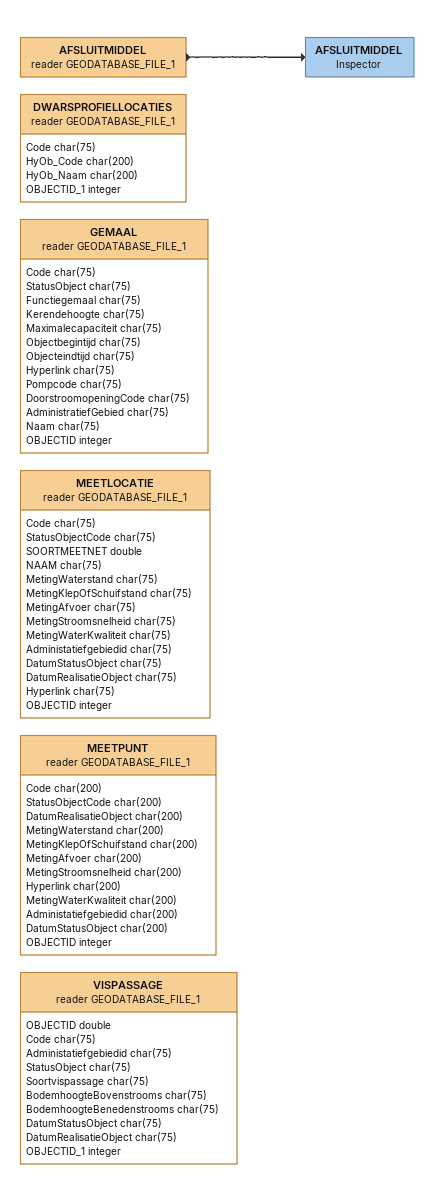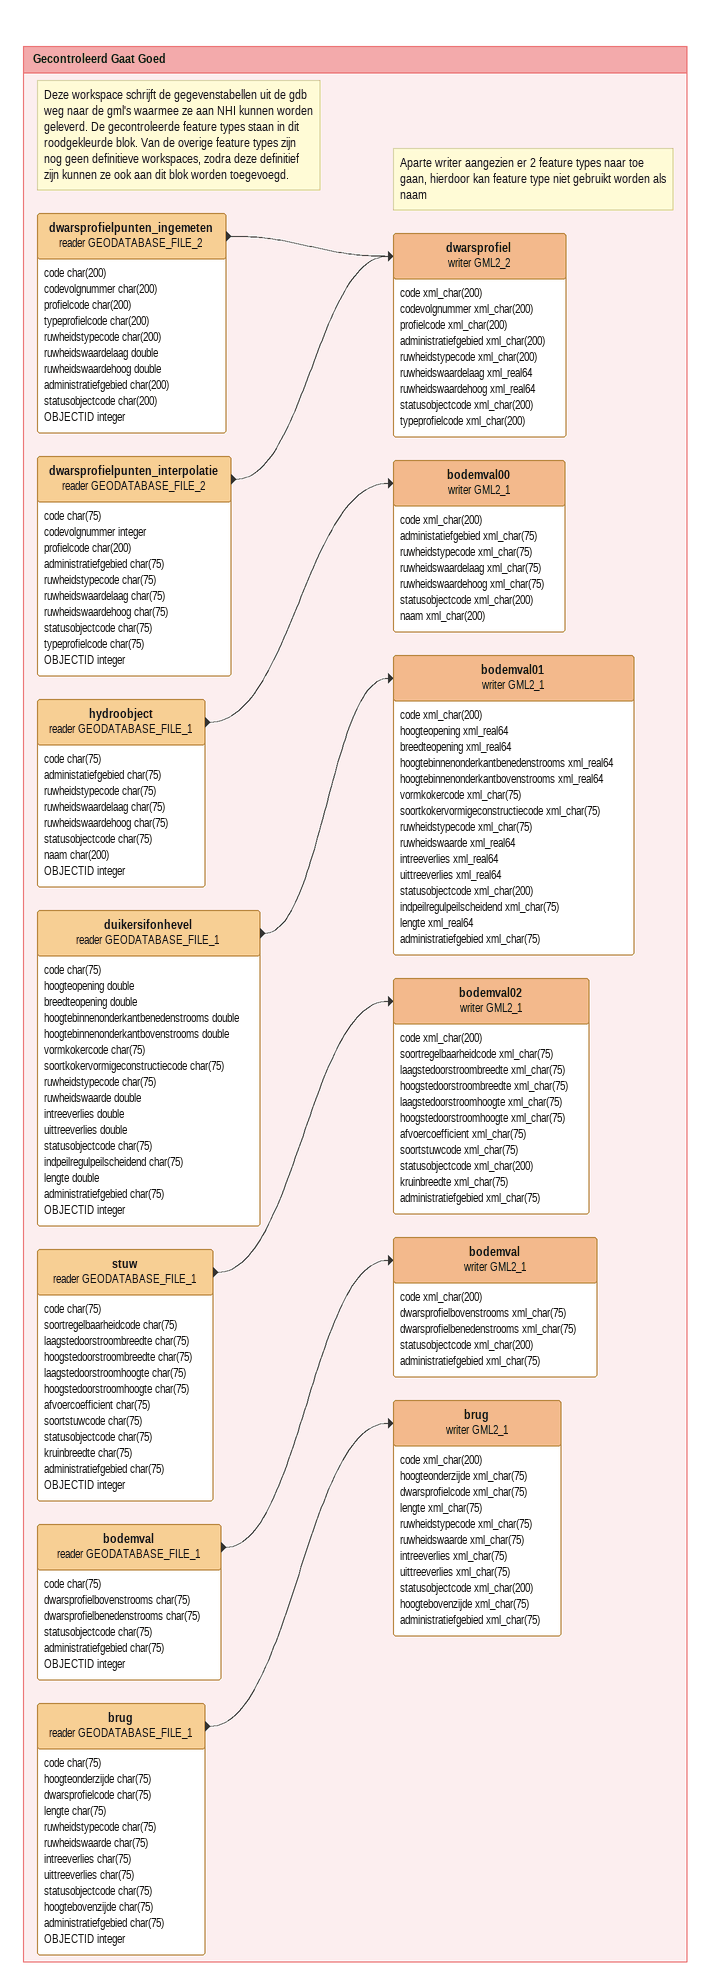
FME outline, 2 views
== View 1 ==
AFSLUITMIDDEL (reader GEODATABASE_FILE_1)
    -> AFSLUITMIDDEL
AFSLUITMIDDEL: Inspector
DWARSPROFIELLOCATIES (reader GEODATABASE_FILE_1)
    attributes: Code char(75), HyOb_Code char(200), HyOb_Naam char(200), OBJECTID_1 integer
GEMAAL (reader GEODATABASE_FILE_1)
    attributes: Code char(75), StatusObject char(75), Functiegemaal char(75), Kerendehoogte char(75), Maximalecapaciteit char(75), Objectbegintijd char(75), Objecteindtijd char(75), Hyperlink char(75), Pompcode char(75), DoorstroomopeningCode char(75), AdministratiefGebied char(75), Naam char(75), OBJECTID integer
MEETLOCATIE (reader GEODATABASE_FILE_1)
    attributes: Code char(75), StatusObjectCode char(75), SOORTMEETNET double, NAAM char(75), MetingWaterstand char(75), MetingKlepOfSchuifstand char(75), MetingAfvoer char(75), MetingStroomsnelheid char(75), MetingWaterKwaliteit char(75), Administatiefgebiedid char(75), DatumStatusObject char(75), DatumRealisatieObject char(75), Hyperlink char(75), OBJECTID integer
MEETPUNT (reader GEODATABASE_FILE_1)
    attributes: Code char(200), StatusObjectCode char(200), DatumRealisatieObject char(200), MetingWaterstand char(200), MetingKlepOfSchuifstand char(200), MetingAfvoer char(200), MetingStroomsnelheid char(200), Hyperlink char(200), MetingWaterKwaliteit char(200), Administatiefgebiedid char(200), DatumStatusObject char(200), OBJECTID integer
VISPASSAGE (reader GEODATABASE_FILE_1)
    attributes: OBJECTID double, Code char(75), Administatiefgebiedid char(75), StatusObject char(75), Soortvispassage char(75), BodemhoogteBovenstrooms char(75), BodemhoogteBenedenstrooms char(75), DatumStatusObject char(75), DatumRealisatieObject char(75), OBJECTID_1 integer

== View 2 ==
Bookmark: Gecontroleerd Gaat Goed
Note: Deze workspace schrijft de gegevenstabellen uit de gdb weg naar de gml's waarmee ze aan NHI kunnen worden geleverd. De gecontroleerde feature types staan in dit roodgekleurde blok. Van de overige feature types zijn nog geen definitieve workspaces, zodra deze definitief zijn kunnen ze ook aan dit blok worden toegevoegd.
dwarsprofielpunten_ingemeten (reader GEODATABASE_FILE_2)
    attributes: code char(200), codevolgnummer char(200), profielcode char(200), typeprofielcode char(200), ruwheidstypecode char(200), ruwheidswaardelaag double, ruwheidswaardehoog double, administratiefgebied char(200), statusobjectcode char(200), OBJECTID integer
    -> dwarsprofiel (writer GML2_2)
dwarsprofielpunten_interpolatie (reader GEODATABASE_FILE_2)
    attributes: code char(75), codevolgnummer integer, profielcode char(200), administratiefgebied char(75), ruwheidstypecode char(75), ruwheidswaardelaag char(75), ruwheidswaardehoog char(75), statusobjectcode char(75), typeprofielcode char(75), OBJECTID integer
    -> dwarsprofiel (writer GML2_2)
Note: Aparte writer aangezien er 2 feature types naar toe gaan, hierdoor kan feature type niet gebruikt worden als naam
dwarsprofiel (writer GML2_2)
    attributes: code xml_char(200), codevolgnummer xml_char(200), profielcode xml_char(200), administratiefgebied xml_char(200), ruwheidstypecode xml_char(200), ruwheidswaardelaag xml_real64, ruwheidswaardehoog xml_real64, statusobjectcode xml_char(200), typeprofielcode xml_char(200)
hydroobject (reader GEODATABASE_FILE_1)
    attributes: code char(75), administatiefgebied char(75), ruwheidstypecode char(75), ruwheidswaardelaag char(75), ruwheidswaardehoog char(75), statusobjectcode char(75), naam char(200), OBJECTID integer
    -> bodemval00 (writer GML2_1)
bodemval00 (writer GML2_1)
    attributes: code xml_char(200), administatiefgebied xml_char(75), ruwheidstypecode xml_char(75), ruwheidswaardelaag xml_char(75), ruwheidswaardehoog xml_char(75), statusobjectcode xml_char(200), naam xml_char(200)
duikersifonhevel (reader GEODATABASE_FILE_1)
    attributes: code char(75), hoogteopening double, breedteopening double, hoogtebinnenonderkantbenedenstrooms double, hoogtebinnenonderkantbovenstrooms double, vormkokercode char(75), soortkokervormigeconstructiecode char(75), ruwheidstypecode char(75), ruwheidswaarde double, intreeverlies double, uittreeverlies double, statusobjectcode char(75), indpeilregulpeilscheidend char(75), lengte double, administratiefgebied char(75), OBJECTID integer
    -> bodemval01 (writer GML2_1)
bodemval01 (writer GML2_1)
    attributes: code xml_char(200), hoogteopening xml_real64, breedteopening xml_real64, hoogtebinnenonderkantbenedenstrooms xml_real64, hoogtebinnenonderkantbovenstrooms xml_real64, vormkokercode xml_char(75), soortkokervormigeconstructiecode xml_char(75), ruwheidstypecode xml_char(75), ruwheidswaarde xml_real64, intreeverlies xml_real64, uittreeverlies xml_real64, statusobjectcode xml_char(200), indpeilregulpeilscheidend xml_char(75), lengte xml_real64, administratiefgebied xml_char(75)
stuw (reader GEODATABASE_FILE_1)
    attributes: code char(75), soortregelbaarheidcode char(75), laagstedoorstroombreedte char(75), hoogstedoorstroombreedte char(75), laagstedoorstroomhoogte char(75), hoogstedoorstroomhoogte char(75), afvoercoefficient char(75), soortstuwcode char(75), statusobjectcode char(75), kruinbreedte char(75), administratiefgebied char(75), OBJECTID integer
    -> bodemval02 (writer GML2_1)
bodemval02 (writer GML2_1)
    attributes: code xml_char(200), soortregelbaarheidcode xml_char(75), laagstedoorstroombreedte xml_char(75), hoogstedoorstroombreedte xml_char(75), laagstedoorstroomhoogte xml_char(75), hoogstedoorstroomhoogte xml_char(75), afvoercoefficient xml_char(75), soortstuwcode xml_char(75), statusobjectcode xml_char(200), kruinbreedte xml_char(75), administratiefgebied xml_char(75)
bodemval (reader GEODATABASE_FILE_1)
    attributes: code char(75), dwarsprofielbovenstrooms char(75), dwarsprofielbenedenstrooms char(75), statusobjectcode char(75), administratiefgebied char(75), OBJECTID integer
    -> bodemval (writer GML2_1)
bodemval (writer GML2_1)
    attributes: code xml_char(200), dwarsprofielbovenstrooms xml_char(75), dwarsprofielbenedenstrooms xml_char(75), statusobjectcode xml_char(200), administratiefgebied xml_char(75)
brug (reader GEODATABASE_FILE_1)
    attributes: code char(75), hoogteonderzijde char(75), dwarsprofielcode char(75), lengte char(75), ruwheidstypecode char(75), ruwheidswaarde char(75), intreeverlies char(75), uittreeverlies char(75), statusobjectcode char(75), hoogtebovenzijde char(75), administratiefgebied char(75), OBJECTID integer
    -> brug (writer GML2_1)
brug (writer GML2_1)
    attributes: code xml_char(200), hoogteonderzijde xml_char(75), dwarsprofielcode xml_char(75), lengte xml_char(75), ruwheidstypecode xml_char(75), ruwheidswaarde xml_char(75), intreeverlies xml_char(75), uittreeverlies xml_char(75), statusobjectcode xml_char(200), hoogtebovenzijde xml_char(75), administratiefgebied xml_char(75)
